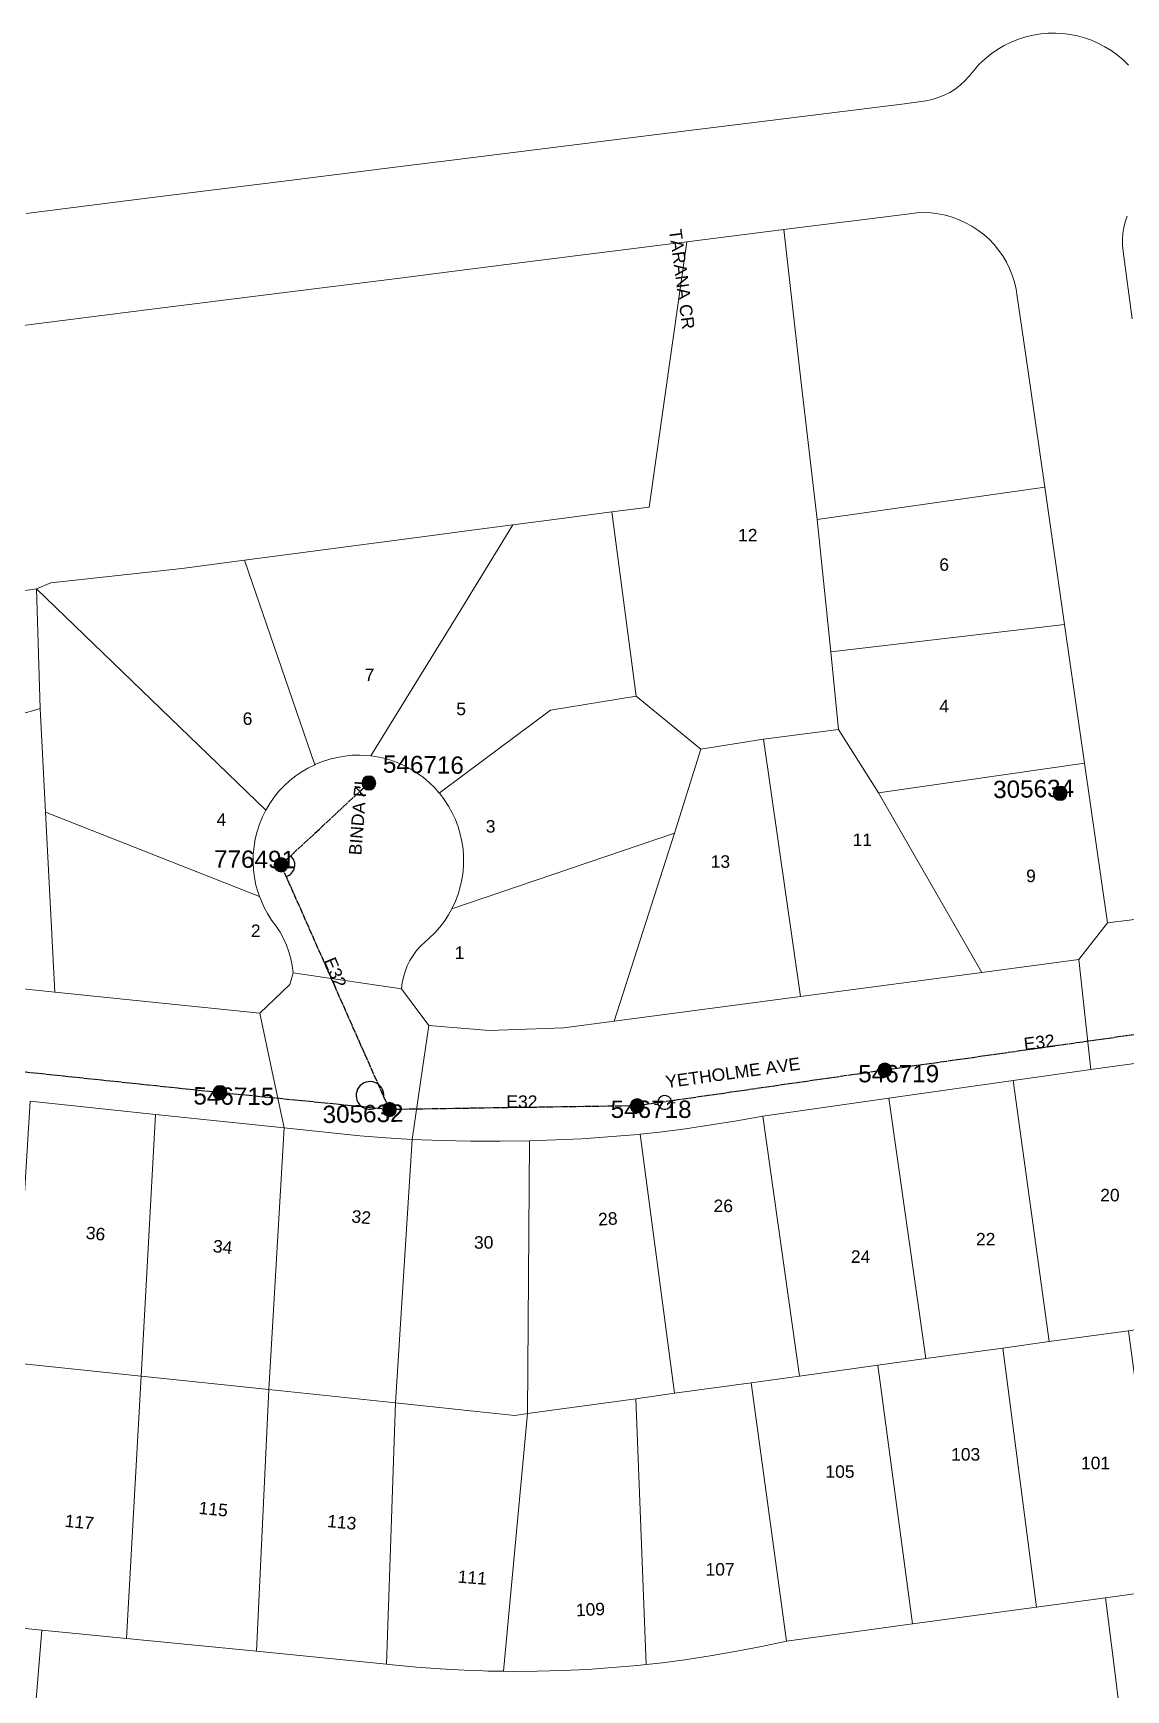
# Model space of a CAD drawing. Header units: metres. Extents: x 311460 to 313373, y 6261260 to 6263889.
# Drawn here: x 311913.1 to 312070.5, y 6262948.9 to 6263187.5 of the extents above; entities that cross this region are included whole.
import ezdxf
from ezdxf.enums import TextEntityAlignment as Align

# ---------------------------------------------------------------- set-up
doc = ezdxf.new("R2010")
doc.units = ezdxf.units.M
doc.linetypes.add('Cable Exist OH', pattern=[1, 1, 0])
doc.layers.get('0').update_dxf_attribs({"color": 6})
doc.layers.add('Cadastre Land Parcels_SP_EXT', color=9, linetype='Continuous', lineweight=5)
doc.layers.add('Cadastre Roads_SP_EXT', color=9, linetype='Continuous', lineweight=5)
for name, color, linetype in [('Equip_SP_LV_EXT', 7, 'Continuous'), ('Mains_LV_EXT', 7, 'Continuous'), ('Mains_SL_EXT', 7, 'Continuous'), ('SupportsOH_SP_TR_HV_LV_SL_EXT', 7, 'Continuous')]:
    doc.layers.add(name, color=color, linetype=linetype)
doc.layers.get('0').freeze()
doc.styles.add('POLE_LABEL', font='arial.ttf')
doc.styles.get("Standard").update_dxf_attribs({"font": 'arial.ttf'})

# ---------------------------------------------------------------- blocks, each defined once
blk = doc.blocks.new('LV_OH_LINKS_OPEN_EXT')
for p, q in [((-0.17, 4.97), (-0.17, 5.46)), ((0.17, 4.97), (0.17, 5.46)), ((-0.17, 3), (-0.17, 2.5)), ((0.17, 3), (0.17, 2.5))]:
    blk.add_line(p, q)
blk.add_lwpolyline([(0, 2.99, 1), (0, 4.98, 1)], format="xyb", close=True)
at = {"flags": 9}
for tag, p in [('ACTUAL_STATUS', (0, 0)), ('CONSTRUCTED_VOLTAGE', (0, -0.2)), ('OPERATING_VOLTAGE', (0, -0.6)), ('ORIENTATION', (0, -0.8)), ('OWNED_BY', (0, -1)), ('STATE', (0, -1.2)), ('SWITCH_TYPE', (0, -1.4)), ('NO_PHASES', (0, -0.4)), ('USAGE', (0, -1.6)), ('LEGEND', (0, -1.8)), ('NOTES', (0, -2))]:
    blk.add_attdef(tag, text='', height=0.2, dxfattribs=at).set_placement(p, align=Align.MIDDLE_LEFT)
at = {"flags": 1}
blk.add_attdef('Z', (0, 0), '', height=0.2, dxfattribs=at)
blk = doc.blocks.new('POLE_EXT')
blk.add_hatch(color=256).paths.add_polyline_path([(-1, 0, 1), (1, 0, 1)])
blk.add_lwpolyline([(-1, 0, 1), (1, 0, 1)], format="xyb", close=True)
for tag, height, flags, p in [('pNumber', 2.5, 8, (-17.84, 2.07)), ('OWNED_BY', 0.2, 9, (1.35, -0.4)), ('SPECIAL_USE', 0.2, 9, (1.35, -0.8)), ('STATE', 0.2, 9, (1.35, -1)), ('cLV', 0.2, 9, (1.35, -1.4)), ('hDepth', 0.2, 9, (1.35, -1.6)), ('hDia', 0.2, 9, (1.35, -1.8)), ('cHV', 0.2, 9, (1.35, -2)), ('PARENT', 0.2, 9, (1.35, -0.6)), ('USAGE', 0.2, 9, (1.35, -1.2)), ('LBRACKET', 0.2, 9, (1.35, -2.2)), ('LExisting', 0.2, 9, (1.35, -2.4)), ('cLinedev', 0.2, 9, (1.35, -3.4)), ('pExisting', 0.2, 9, (1.35, -3.8)), ('pFooting', 0.2, 9, (1.35, -4.4)), ('pNew', 0.2, 9, (1.35, -4.6)), ('LANTNUMBER', 0.2, 9, (1.35, -2.6)), ('LOther', 0.2, 9, (1.35, -2.8)), ('LRemove', 0.2, 9, (1.35, -3)), ('LEGEND', 0.2, 9, (1.35, -3.2)), ('LOCATION', 0.2, 9, (1.35, -3.6)), ('PFNUMBER', 0.2, 9, (1.35, -4)), ('NEWPFNUMBER', 0.2, 9, (1.35, -4.2)), ('pRelocate', 0.2, 9, (1.35, -5)), ('pRemove', 0.2, 9, (1.35, -5.2)), ('pReplace', 0.2, 9, (1.35, -5.4)), ('pStay', 0.2, 9, (1.35, -5.6)), ('pType', 0.2, 9, (1.35, -5.8)), ('cspan', 0.2, 9, (1.35, -6)), ('STREETNAME', 0.2, 9, (1.35, -6.2)), ('SUBURB', 0.2, 9, (1.35, -6.4)), ('OPERATED_BY', 0.2, 9, (1.36, -7.01)), ('NOTES', 0.2, 9, (1.35, -6.6)), ('MAINTAINED_BY', 0.2, 9, (1.36, -6.81))]:
    blk.add_attdef(tag, text='', height=height, dxfattribs=dict(flags=flags)).set_placement(p, align=Align.MIDDLE_LEFT)
at = {"style": 'POLE_LABEL'}
for tag, height, flags, p in [('ASSET_NUM', 2.5, 8, (2, 2)), ('STRUCTURE_PLANT_NUMBER', 0.2, 9, (1.35, 0.03)), ('STREET_CODE', 0.2, 9, (1.35, -0.2))]:
    blk.add_attdef(tag, text='', height=height, dxfattribs=dict(at, flags=flags)).set_placement(p, align=Align.MIDDLE_LEFT)
at = {"flags": 1}
blk.add_attdef('Z', (1.35, -7.33), '', height=0.2, dxfattribs=at)
blk = doc.blocks.new('End Shackle_EXT')
at = {"flags": 9}
blk.add_attdef('NOTES', text='', height=0.2, dxfattribs=at).set_placement((0, -1.6), align=Align.MIDDLE_LEFT)
blk.add_wipeout([(0, 0.25), (1.81, 0.25), (1.82, -0.25), (0, -0.25)])
blk.add_line((1.81, -1), (1.81, 1))
at = {"flags": 1}
blk.add_attdef('Z', (0, 0), '', height=0.2, dxfattribs=at)
at = {"flags": 9}
for tag, p in [('CONNECTOR_TYPE', (0, 0)), ('CONSTRUCTED_VOLTAGE', (0, -0.2)), ('OPERATING_VOLTAGE', (0, -0.6)), ('ORIENTATION', (0, -0.8)), ('OWNED_BY', (0, -1)), ('STATE', (0, -1.2)), ('NO_PHASES', (0, -0.4)), ('USAGE', (0, -1.4))]:
    blk.add_attdef(tag, text='', height=0.2, dxfattribs=at).set_placement(p, align=Align.MIDDLE_LEFT)

msp = doc.modelspace()

# ---------------------------------------------------------------- linework, layer by layer
at = {"layer": 'Cadastre Land Parcels_SP_EXT', "linetype": 'Continuous'}
for points in [[(312023.72, 6263137.55), (312021.23, 6263159.19), (312007.28, 6263157.43), (312001.85, 6263119.24), (311996.46, 6263118.53), (311999.97, 6263092.03), (312009.28, 6263084.4), (312018.32, 6263085.81), (312029.13, 6263087.21), (312028, 6263098.37), (312026.05, 6263117.42), (312023.72, 6263137.55)], [(312028, 6263098.37), (312061.67, 6263102.35), (312058.83, 6263122.12), (312026.05, 6263117.42), (312028, 6263098.37)], [(311971.63, 6263078.06), (311975.2, 6263080.72), (311987.63, 6263090), (311999.97, 6263092.03), (311996.46, 6263118.53), (311988.89, 6263117.54), (311982.24, 6263116.67), (311974.73, 6263104.45), (311961.8, 6263083.4), (311962.38, 6263083.32), (311963.46, 6263083.11), (311964.52, 6263082.82), (311965.55, 6263082.46), (311966.56, 6263082.02), (311967.53, 6263081.5), (311968.46, 6263080.93), (311969.34, 6263080.28), (311970.18, 6263079.57), (311970.97, 6263078.81), (311971.63, 6263078.06)], [(311961.8, 6263083.4), (311974.73, 6263104.45), (311982.24, 6263116.67), (311974.51, 6263115.65), (311970.63, 6263115.15), (311953.11, 6263112.85), (311943.57, 6263111.59), (311953.69, 6263082.14), (311953.8, 6263082.2), (311954.82, 6263082.61), (311955.86, 6263082.94), (311956.93, 6263083.2), (311958.01, 6263083.39), (311959.1, 6263083.49), (311960.2, 6263083.51), (311961.29, 6263083.46), (311961.8, 6263083.4)], [(311953.69, 6263082.14), (311943.57, 6263111.59), (311934.55, 6263110.41), (311915.68, 6263108.31), (311913.61, 6263107.47), (311946.67, 6263075.61), (311947.23, 6263076.56), (311947.86, 6263077.46), (311948.55, 6263078.31), (311949.3, 6263079.11), (311950.1, 6263079.85), (311950.96, 6263080.54), (311951.87, 6263081.16), (311952.81, 6263081.71), (311953.69, 6263082.14)], [(311914.16, 6263090.25), (311913.61, 6263107.47), (311912.68, 6263107.33), (311898.3, 6263105.58), (311885.01, 6263103.95), (311873.8, 6263079.78), (311865.98, 6263054.62), (311869.4, 6263054.31), (311877.26, 6263079.27), (311897.71, 6263085.36), (311914.16, 6263090.25)], [(311946.67, 6263075.61), (311913.61, 6263107.47), (311914.16, 6263090.25), (311914.94, 6263075.33), (311945.75, 6263063.17), (311945.54, 6263063.75), (311945.24, 6263064.82), (311945.02, 6263065.92), (311944.88, 6263067.02), (311944.83, 6263068.13), (311944.85, 6263069.24), (311944.96, 6263070.35), (311945.14, 6263071.45), (311945.41, 6263072.53), (311945.75, 6263073.59), (311946.18, 6263074.62), (311946.67, 6263075.61)], [(312064.54, 6263082.38), (312061.67, 6263102.35), (312028, 6263098.37), (312029.13, 6263087.21), (312034.87, 6263078.11), (312064.54, 6263082.38)], [(312009.28, 6263084.4), (311999.97, 6263092.03), (311987.63, 6263090), (311975.2, 6263080.72), (311971.63, 6263078.06), (311971.69, 6263077.98), (311972.36, 6263077.11), (311972.96, 6263076.19), (311973.49, 6263075.23), (311973.96, 6263074.24), (311974.35, 6263073.21), (311974.66, 6263072.16), (311974.9, 6263071.09), (311975.05, 6263070.01), (311975.13, 6263068.91), (311975.13, 6263067.82), (311975.06, 6263066.72), (311974.9, 6263065.63), (311974.66, 6263064.56), (311974.35, 6263063.51), (311973.96, 6263062.49), (311973.5, 6263061.49), (311973.45, 6263061.4), (311975.56, 6263062.12), (312005.5, 6263072.26), (312009.28, 6263084.4)], [(311916.26, 6263049.41), (311914.94, 6263075.33), (311914.16, 6263090.25), (311897.71, 6263085.36), (311894.35, 6263051.68), (311916.26, 6263049.41)], [(312023.66, 6263048.78), (312018.32, 6263085.81), (312009.28, 6263084.4), (312005.5, 6263072.26), (311996.83, 6263045.23), (312023.66, 6263048.78)], [(312034.87, 6263078.11), (312029.13, 6263087.21), (312018.32, 6263085.81), (312023.66, 6263048.78), (312049.75, 6263052.23), (312034.87, 6263078.11)], [(312067.84, 6263059.38), (312064.54, 6263082.38), (312034.87, 6263078.11), (312049.75, 6263052.23), (312063.71, 6263054.07), (312067.84, 6263059.38)], [(311945.75, 6263063.17), (311914.94, 6263075.33), (311916.26, 6263049.41), (311945.8, 6263046.37), (311950.1, 6263050.48), (311950.57, 6263052.19), (311950.44, 6263053.21), (311950.24, 6263054.21), (311949.96, 6263055.2), (311949.61, 6263056.17), (311949.19, 6263057.1), (311948.71, 6263058.01), (311948.16, 6263058.88), (311947.49, 6263059.77), (311946.9, 6263060.71), (311946.37, 6263061.69), (311945.92, 6263062.71), (311945.75, 6263063.17)], [(311996.83, 6263045.23), (312005.5, 6263072.26), (311975.56, 6263062.12), (311973.45, 6263061.4), (311972.97, 6263060.53), (311972.37, 6263059.61), (311971.71, 6263058.74), (311970.98, 6263057.91), (311970.2, 6263057.15), (311969.53, 6263056.61), (311968.92, 6263056.01), (311968.35, 6263055.37), (311967.85, 6263054.68), (311967.4, 6263053.94), (311967.02, 6263053.18), (311966.71, 6263052.38), (311966.46, 6263051.56), (311966.29, 6263050.72), (311966.19, 6263049.87), (311970.12, 6263044.61), (311975.92, 6263044.11), (311978.8, 6263043.86), (311989.57, 6263044.27), (311996.83, 6263045.23)], [(312078, 6263001.67), (312072.79, 6263039.28), (312065.47, 6263038.24), (312054.27, 6263036.65), (312059.45, 6262999.1), (312070.88, 6263000.65), (312078, 6263001.67)], [(312041.71, 6262996.64), (312052.8, 6262998.15), (312059.45, 6262999.1), (312054.27, 6263036.65), (312036.35, 6263034.11), (312041.71, 6262996.64)], [(311930.78, 6263031.78), (311912.73, 6263033.68), (311910.43, 6262996), (311928.69, 6262994.1), (311930.78, 6263031.78)], [(312041.71, 6262996.64), (312036.35, 6263034.11), (312018.23, 6263031.56), (312023.5, 6262994.12), (312034.78, 6262995.67), (312041.71, 6262996.64)], [(311949.3, 6263029.84), (311930.78, 6263031.78), (311928.69, 6262994.1), (311947.07, 6262992.17), (311949.3, 6263029.84)], [(312023.5, 6262994.12), (312018.23, 6263031.56), (312014.5, 6263030.88), (312010.8, 6263030.27), (312007.09, 6263029.72), (312003.36, 6263029.25), (312000.57, 6263028.96), (312005.53, 6262991.64), (312016.55, 6262993.16), (312023.5, 6262994.12)], [(311967.72, 6263028.17), (311963.96, 6263028.42), (311960.18, 6263028.71), (311949.3, 6263029.84), (311947.07, 6262992.17), (311965.32, 6262990.26), (311967.72, 6263028.17)], [(312005.53, 6262991.64), (312000.57, 6263028.96), (311999.63, 6263028.86), (311995.89, 6263028.54), (311992.15, 6263028.29), (311988.4, 6263028.11), (311984.63, 6263027.98), (311984.36, 6262988.71), (311999.95, 6262990.85), (312005.53, 6262991.64)], [(311976.24, 6263027.94), (311976.19, 6263027.94), (311971.97, 6263028.03), (311967.72, 6263028.17), (311965.32, 6262990.26), (311977.02, 6262989.04), (311982.51, 6262988.46), (311984.36, 6262988.71), (311984.63, 6263027.98), (311980.42, 6263027.94), (311976.24, 6263027.94)], [(312075.89, 6262963.33), (312070.88, 6263000.65), (312059.45, 6262999.1), (312052.8, 6262998.15), (312057.66, 6262960.86), (312067.56, 6262962.2), (312075.89, 6262963.33)], [(312057.66, 6262960.86), (312052.8, 6262998.15), (312041.71, 6262996.64), (312034.78, 6262995.67), (312039.76, 6262958.43), (312057.66, 6262960.86)], [(311928.69, 6262994.1), (311910.43, 6262996), (311908.11, 6262958.14), (311914.38, 6262957.52), (311926.59, 6262956.35), (311928.69, 6262994.1)], [(312039.76, 6262958.43), (312034.78, 6262995.67), (312023.5, 6262994.12), (312016.55, 6262993.16), (312021.62, 6262955.97), (312039.76, 6262958.43)], [(311945.31, 6262954.49), (311947.07, 6262992.17), (311928.69, 6262994.1), (311926.59, 6262956.35), (311945.31, 6262954.49)], [(312021.62, 6262955.97), (312016.55, 6262993.16), (312005.53, 6262991.64), (311999.95, 6262990.85), (312001.41, 6262952.6), (312003.76, 6262952.85), (312007.35, 6262953.33), (312010.93, 6262953.87), (312014.5, 6262954.49), (312018.05, 6262955.18), (312021.62, 6262955.97)], [(311964.03, 6262952.64), (311965.32, 6262990.26), (311947.07, 6262992.17), (311945.31, 6262954.49), (311964.03, 6262952.64)], [(311984.36, 6262988.71), (311982.51, 6262988.46), (311977.02, 6262989.04), (311965.32, 6262990.26), (311964.03, 6262952.64), (311964.89, 6262952.56), (311968.35, 6262952.22), (311971.77, 6262951.96), (311975.2, 6262951.77), (311977.94, 6262951.68), (311978.64, 6262951.65), (311980.88, 6262951.62), (311984.36, 6262988.71)], [(312001.41, 6262952.6), (311999.95, 6262990.85), (311984.36, 6262988.71), (311980.88, 6262951.62), (311982.13, 6262951.6), (311985.75, 6262951.62), (311989.36, 6262951.72), (311992.96, 6262951.89), (311996.57, 6262952.14), (312000.17, 6262952.46), (312001.41, 6262952.6)]]:
    msp.add_lwpolyline(points, close=True, dxfattribs=at)
at = {"layer": 'Cadastre Roads_SP_EXT', "linetype": 'Continuous'}
for points in [[(312070.9, 6263182.87), (312070.12, 6263183.63), (312069.28, 6263184.32), (312068.4, 6263184.96), (312067.48, 6263185.52), (312066.49, 6263186.04), (312066.49, 6263186.04), (312065.54, 6263186.45), (312064.54, 6263186.8), (312063.52, 6263187.08), (312062.47, 6263187.28), (312061.42, 6263187.41), (312060.36, 6263187.47), (312059.3, 6263187.45), (312058.24, 6263187.36), (312057.18, 6263187.19), (312056.1, 6263186.93), (312055.03, 6263186.59), (312053.99, 6263186.17), (312052.98, 6263185.68), (312052.01, 6263185.1), (312051.09, 6263184.47), (312050.22, 6263183.76), (312049.4, 6263182.99), (312048.65, 6263182.16), (312047.95, 6263181.27), (312047.33, 6263180.6), (312046.66, 6263179.98), (312045.93, 6263179.42), (312045.15, 6263178.94), (312044.33, 6263178.52), (312043.48, 6263178.18), (312042.61, 6263177.91), (312041.71, 6263177.72), (312038.63, 6263177.31), (312020.82, 6263175.09), (312002.58, 6263172.82), (311984.95, 6263170.62), (311973.45, 6263169.18), (311966.82, 6263168.35), (311948.87, 6263166.12), (311930.68, 6263163.84), (311912.12, 6263161.52)], [(311911.7, 6263145.39), (311929.84, 6263147.67), (311948.25, 6263149.99), (311965.95, 6263152.21), (311973.77, 6263153.2), (311984.36, 6263154.53), (312007.28, 6263157.43), (312021.23, 6263159.19), (312039.33, 6263161.47), (312040.39, 6263161.6), (312041.42, 6263161.63), (312042.46, 6263161.58), (312043.49, 6263161.45), (312044.51, 6263161.25), (312045.51, 6263160.97), (312046.48, 6263160.61), (312047.43, 6263160.18), (312048.34, 6263159.68), (312049.2, 6263159.11), (312050.03, 6263158.48), (312050.8, 6263157.79), (312051.52, 6263157.04), (312052.18, 6263156.24), (312052.77, 6263155.39), (312053.3, 6263154.49), (312053.76, 6263153.56), (312054.15, 6263152.6), (312054.46, 6263151.61), (312054.7, 6263150.6), (312054.86, 6263149.56), (312056.02, 6263141.75), (312058.83, 6263122.12), (312061.67, 6263102.35), (312064.54, 6263082.38), (312067.84, 6263059.38), (312074.12, 6263060.14)], [(312071.42, 6263146.34), (312070.13, 6263156.01), (312070.02, 6263156.89), (312070, 6263157.75), (312070.05, 6263158.61), (312070.19, 6263159.47), (312070.4, 6263160.31), (312070.69, 6263161.12)], [(311912.73, 6263033.68), (311930.78, 6263031.78), (311949.3, 6263029.84), (311947.54, 6263038.17), (311945.8, 6263046.37), (311916.26, 6263049.41), (311894.35, 6263051.68)], [(312070.13, 6262941.78), (312068.85, 6262951.96), (312067.56, 6262962.2), (312057.66, 6262960.86), (312039.76, 6262958.43), (312021.62, 6262955.97), (312018.05, 6262955.18), (312014.5, 6262954.49), (312010.93, 6262953.87), (312007.35, 6262953.33), (312003.76, 6262952.85), (312001.41, 6262952.6), (312000.17, 6262952.46), (311996.57, 6262952.14), (311992.96, 6262951.89), (311989.36, 6262951.72), (311985.75, 6262951.62), (311982.13, 6262951.6), (311980.88, 6262951.62), (311978.64, 6262951.65), (311977.94, 6262951.68), (311975.2, 6262951.77), (311971.77, 6262951.96), (311968.35, 6262952.22), (311964.89, 6262952.56), (311964.03, 6262952.64), (311945.31, 6262954.49), (311926.59, 6262956.35), (311914.38, 6262957.52), (311913.56, 6262947.62)]]:
    msp.add_lwpolyline(points, dxfattribs=at)
for points in [[(311961.8, 6263083.4), (311961.29, 6263083.46), (311960.2, 6263083.51), (311959.1, 6263083.49), (311958.01, 6263083.39), (311956.93, 6263083.2), (311955.86, 6263082.94), (311954.82, 6263082.61), (311953.8, 6263082.2), (311953.69, 6263082.14), (311952.81, 6263081.71), (311951.87, 6263081.16), (311950.96, 6263080.54), (311950.1, 6263079.85), (311949.3, 6263079.11), (311948.55, 6263078.31), (311947.86, 6263077.46), (311947.23, 6263076.56), (311946.67, 6263075.61), (311946.18, 6263074.62), (311945.75, 6263073.59), (311945.41, 6263072.53), (311945.14, 6263071.45), (311944.96, 6263070.35), (311944.85, 6263069.24), (311944.83, 6263068.13), (311944.88, 6263067.02), (311945.02, 6263065.92), (311945.24, 6263064.82), (311945.54, 6263063.75), (311945.75, 6263063.17), (311945.92, 6263062.71), (311946.37, 6263061.69), (311946.9, 6263060.71), (311947.49, 6263059.77), (311948.16, 6263058.88), (311948.71, 6263058.01), (311949.19, 6263057.1), (311949.61, 6263056.17), (311949.96, 6263055.2), (311950.24, 6263054.21), (311950.44, 6263053.21), (311950.57, 6263052.19), (311959.66, 6263050.84), (311966.19, 6263049.87), (311966.29, 6263050.72), (311966.46, 6263051.56), (311966.71, 6263052.38), (311967.02, 6263053.18), (311967.4, 6263053.94), (311967.85, 6263054.68), (311968.35, 6263055.37), (311968.92, 6263056.01), (311969.53, 6263056.61), (311970.2, 6263057.15), (311970.98, 6263057.91), (311971.71, 6263058.74), (311972.37, 6263059.61), (311972.97, 6263060.53), (311973.45, 6263061.4), (311973.5, 6263061.49), (311973.96, 6263062.49), (311974.35, 6263063.51), (311974.66, 6263064.56), (311974.9, 6263065.63), (311975.06, 6263066.72), (311975.13, 6263067.82), (311975.13, 6263068.91), (311975.05, 6263070.01), (311974.9, 6263071.09), (311974.66, 6263072.16), (311974.35, 6263073.21), (311973.96, 6263074.24), (311973.49, 6263075.23), (311972.96, 6263076.19), (311972.36, 6263077.11), (311971.69, 6263077.98), (311971.63, 6263078.06), (311970.97, 6263078.81), (311970.18, 6263079.57), (311969.34, 6263080.28), (311968.46, 6263080.93), (311967.53, 6263081.5), (311966.56, 6263082.02), (311965.55, 6263082.46), (311964.52, 6263082.82), (311963.46, 6263083.11), (311962.38, 6263083.32), (311961.8, 6263083.4)], [(312065.47, 6263038.24), (312064.59, 6263046.17), (312063.71, 6263054.07), (312049.75, 6263052.23), (312023.66, 6263048.78), (311996.83, 6263045.23), (311989.57, 6263044.27), (311978.8, 6263043.86), (311975.92, 6263044.11), (311970.12, 6263044.61), (311968.93, 6263036.44), (311967.72, 6263028.17), (311971.97, 6263028.03), (311976.19, 6263027.94), (311976.24, 6263027.94), (311980.42, 6263027.94), (311984.63, 6263027.98), (311988.4, 6263028.11), (311992.15, 6263028.29), (311995.89, 6263028.54), (311999.63, 6263028.86), (312000.57, 6263028.96), (312003.36, 6263029.25), (312007.09, 6263029.72), (312010.8, 6263030.27), (312014.5, 6263030.88), (312018.23, 6263031.56), (312036.35, 6263034.11), (312054.27, 6263036.65), (312065.47, 6263038.24)]]:
    msp.add_lwpolyline(points, close=True, dxfattribs=at)
at = {"layer": 'Mains_LV_EXT', "linetype": 'Continuous'}
for points in [[(311949.6, 6263066.04, 0.590048), (311950.25, 6263069)], [(311963.65, 6263034.32, 3.706116), (311962.47, 6263032.69)]]:
    msp.add_lwpolyline(points, format="xyb", dxfattribs=at)
at = {"layer": 'Mains_LV_EXT', "linetype": 'Cable Exist OH'}
for points in [[(311964.46, 6263032.49), (311948.85, 6263067.73)], [(312075.24, 6263043.76), (312035.79, 6263038.16)], [(311940.06, 6263034.92), (311904.4, 6263038.67)], [(312035.79, 6263038.16), (312000.14, 6263033.03)], [(311964.46, 6263032.49), (311940.06, 6263034.92)], [(312000.14, 6263033.03), (311964.46, 6263032.49)]]:
    msp.add_lwpolyline(points, dxfattribs=at)
at = {"layer": 'Mains_SL_EXT', "linetype": 'Cable Exist OH'}
for points in [[(312075.24, 6263043.76), (312035.79, 6263038.16), (312000.14, 6263033.03)], [(311964.46, 6263032.49), (311940.06, 6263034.92), (311904.4, 6263038.67)], [(312000.14, 6263033.03), (311964.46, 6263032.49)]]:
    msp.add_lwpolyline(points, dxfattribs=at)

# ---------------------------------------------------------------- block references
at = {"layer": 'Equip_SP_LV_EXT', "rotation": 276.9920027703995}
msp.add_blockref('LV_OH_LINKS_OPEN_EXT', (312000.14, 6263033.03), dxfattribs=at)
at = {"layer": 'SupportsOH_SP_TR_HV_LV_SL_EXT'}
ref = msp.add_blockref('POLE_EXT', (312061.04, 6263078.02), dxfattribs=at)
ref.add_attrib('ASSET_NUM', '305634', dxfattribs={"layer": '0', "height": 2.5, "rotation": 1, "style": 'POLE_LABEL'}).set_placement((312063.04, 6263078.77), align=Align.MIDDLE_RIGHT)
ref = msp.add_blockref('POLE_EXT', (311948.85, 6263067.73), dxfattribs=at)
ref.add_attrib('ASSET_NUM', '776491', dxfattribs={"layer": '0', "height": 2.5, "rotation": 359.5074, "style": 'POLE_LABEL'}).set_placement((311950.85, 6263068.48), align=Align.MIDDLE_RIGHT)
ref = msp.add_blockref('POLE_EXT', (312035.79, 6263038.16), dxfattribs=at)
ref.add_attrib('ASSET_NUM', '546719', dxfattribs={"layer": '0', "height": 2.5, "style": 'POLE_LABEL'}).set_placement((312037.79, 6263038.91), align=Align.TOP_CENTER)
ref = msp.add_blockref('POLE_EXT', (311940.06, 6263034.92), dxfattribs=at)
ref.add_attrib('ASSET_NUM', '546715', dxfattribs={"layer": '0', "height": 2.5, "rotation": 359.489, "style": 'POLE_LABEL'}).set_placement((311942.06, 6263035.67), align=Align.TOP_CENTER)
ref = msp.add_blockref('POLE_EXT', (311964.46, 6263032.49), dxfattribs=at)
ref.add_attrib('ASSET_NUM', '305632', dxfattribs={"layer": '0', "height": 2.5, "rotation": 1, "style": 'POLE_LABEL'}).set_placement((311966.46, 6263033.24), align=Align.TOP_RIGHT)
ref = msp.add_blockref('POLE_EXT', (312000.14, 6263033.03), dxfattribs=at)
ref.add_attrib('ASSET_NUM', '546718', dxfattribs={"layer": '0', "height": 2.5, "style": 'POLE_LABEL'}).set_placement((312002.14, 6263033.78), align=Align.TOP_CENTER)

# ---------------------------------------------------------------- texts
at = {"layer": 'Cadastre Land Parcels_SP_EXT'}
for s, p in [('12', (312014.66, 6263114.29)), ('6', (312043.64, 6263110.06)), ('7', (311960.89, 6263094.17)), ('5', (311974.08, 6263089.27)), ('4', (312043.64, 6263089.68)), ('6', (311943.32, 6263087.87)), ('4', (311939.56, 6263073.33)), ('3', (311978.33, 6263072.37)), ('11', (312031.15, 6263070.43)), ('13', (312010.72, 6263067.3)), ('9', (312056.14, 6263065.23)), ('2', (311944.5, 6263057.33)), ('1', (311973.86, 6263054.18)), ('26', (312011.13, 6263017.73)), ('20', (312066.81, 6263019.27)), ('22', (312048.92, 6263012.93)), ('24', (312030.91, 6263010.42)), ('103', (312045.34, 6262981.95)), ('105', (312027.24, 6262979.47)), ('101', (312064.04, 6262980.71)), ('107', (312009.97, 6262965.39))]:
    msp.add_text(s, height=1.8, dxfattribs=at).set_placement(p)
for s, rotation, p in [('32', 354.0632, (311958.92, 6263016.26)), ('28', 3.7895, (311994.57, 6263015.77)), ('36', 353.9758, (311920.66, 6263013.89)), ('30', 0.6015, (311976.64, 6263012.45)), ('34', 354.0133, (311938.96, 6263011.97)), ('115', 354.3733, (311936.92, 6262974.28)), ('117', 354.3733, (311917.64, 6262972.42)), ('113', 354.3734, (311955.43, 6262972.39)), ('111', 355.5586, (311974.24, 6262964.38)), ('109', 2.7031, (311991.35, 6262959.52))]:
    msp.add_text(s, height=1.8, rotation=rotation, dxfattribs=at).set_placement(p)
at = {"layer": 'Cadastre Roads_SP_EXT'}
for s, rotation, p in [('TARANA CR', 277.6631, (312004.72, 6263159.12)), ('BINDA PL', 85.386, (311960.39, 6263069.05)), ('YETHOLME AVE', 7.889, (312004.34, 6263035.56))]:
    msp.add_text(s, height=1.8, rotation=rotation, dxfattribs=at).set_placement(p)
at = {"layer": 'Mains_LV_EXT'}
for rotation, p in [(292.7518, (311954.96, 6263053.93)), (6.9716, (312055.92, 6263041.02)), (359.7521, (311981.29, 6263032.74))]:
    msp.add_text('E32', height=1.8, rotation=rotation, dxfattribs=at).set_placement(p)

# ---------------------------------------------------------------- next in the draw order: block references
at = {"layer": 'Mains_LV_EXT', "rotation": 221.7783882630956}
msp.add_blockref('End Shackle_EXT', (311961.49, 6263079.5), dxfattribs=at)

# ---------------------------------------------------------------- next in the draw order: linework, layer by layer
at = {"layer": 'Mains_LV_EXT', "linetype": 'Cable Exist OH'}
msp.add_lwpolyline([(311948.85, 6263067.73), (311961.49, 6263079.5)], dxfattribs=at)
at = {"layer": 'Mains_SL_EXT', "linetype": 'Cable Exist OH'}
msp.add_lwpolyline([(311964.46, 6263032.49), (311948.85, 6263067.73), (311961.49, 6263079.5)], dxfattribs=at)

# ---------------------------------------------------------------- next in the draw order: block references
at = {"layer": 'SupportsOH_SP_TR_HV_LV_SL_EXT'}
ref = msp.add_blockref('POLE_EXT', (311961.49, 6263079.5), dxfattribs=at)
ref.add_attrib('ASSET_NUM', '546716', dxfattribs={"layer": '0', "height": 2.5, "rotation": 359.065, "style": 'POLE_LABEL'}).set_placement((311963.49, 6263080.25), align=Align.BOTTOM_LEFT)

doc.saveas('drawing.dxf')
